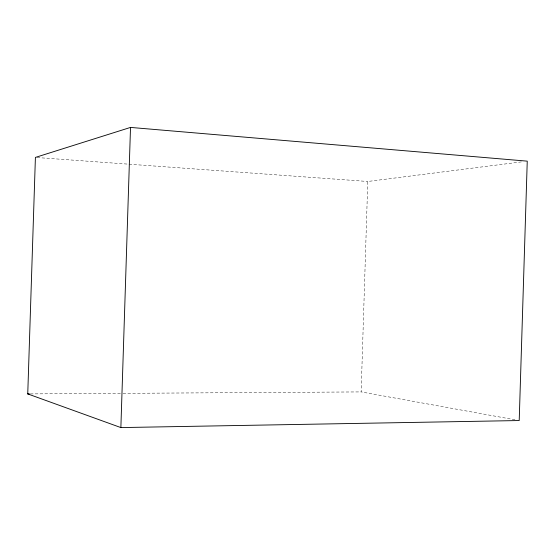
<?xml version="1.0" encoding="UTF-8"?>
<svg xmlns="http://www.w3.org/2000/svg" width="555" height="555" viewBox="0 0 555 555"><rect width="100%" height="100%" fill="white"/><g stroke="black" fill="none" stroke-linecap="round" stroke-linejoin="round"><path stroke-width="0.42" stroke-dasharray="2.77 2.08" d="M514.957 419.774L361.152 391.913L367.771 181.478L522.963 161.692M30.345 393.897L122.142 393.349M123.009 393.342L361.152 391.913M37.136 157.544L367.771 181.478"/><path stroke-width="0.83" d="M27.75 393.911L35.409 157.419L130.515 127.421L527.25 161.151L519.209 420.544L120.872 427.579L27.75 393.911L29.484 393.904M120.872 427.579L130.515 127.421"/></g></svg>
